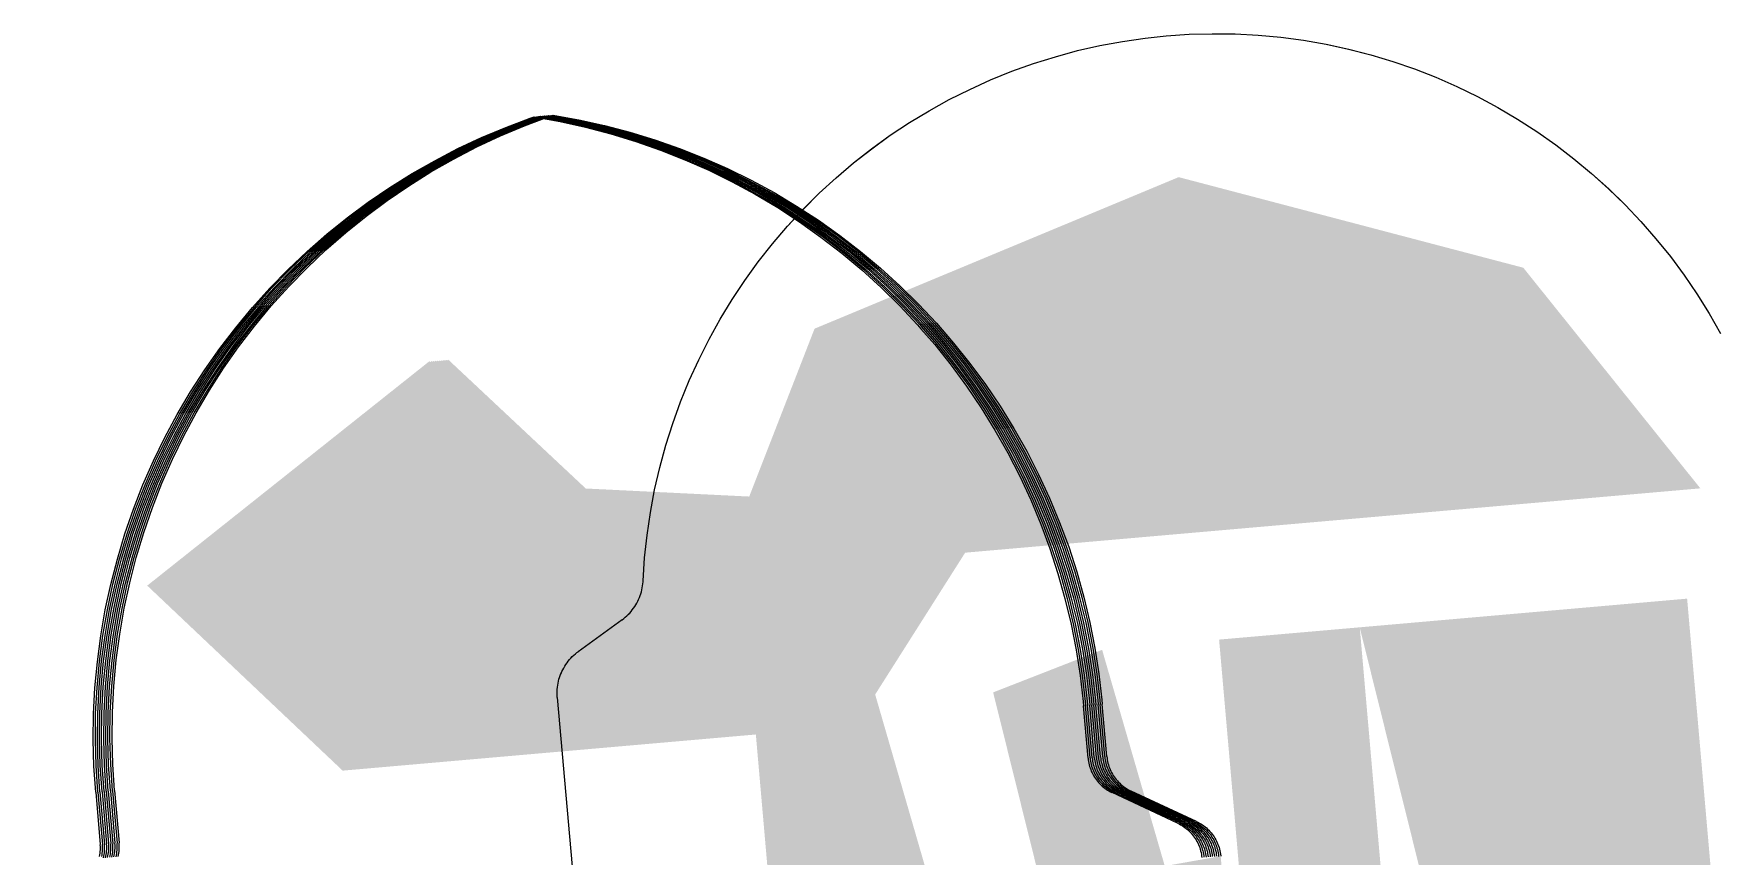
# Model space of a CAD drawing. Header units: millimetres. Extents: x 632 to 546626, y -3890 to 22200.
# Drawn here: x 370631.72 to 370664.65, y 16923.23 to 16939.33 of the extents above; entities that cross this region are included whole.
import ezdxf

# ---------------------------------------------------------------- set-up
doc = ezdxf.new("R2010")
doc.units = ezdxf.units.MM
doc.layers.add('A-770-ME_FFE_SA', color=91, linetype='Continuous', lineweight=13)

# ---------------------------------------------------------------- blocks, each defined once
blk = doc.blocks.new('Static Line_Sayfa_Metal Deck_Pan Mount - Up to 15 _ pitch - Max 2 Users-1845874-S6_501-SECTION A6')
at = {"layer": 'A-770-ME_FFE_SA', "lineweight": 5, "transparency": 33554432}
for points in [[(4548602.688, 16928.754), (4548612.289, 16929.594), (4548611.683, 16936.523), (4548604.558, 16933.558)], [(4548602.688, 16928.754), (4548612.289, 16929.594), (4548611.683, 16936.523), (4548604.558, 16933.558)], [(4548612.289, 16929.594), (4548621.891, 16930.434), (4548618.426, 16934.751), (4548611.683, 16936.523), (4548611.943, 16933.558)], [(4548612.289, 16929.594), (4548621.89, 16930.434), (4548618.426, 16934.75), (4548611.683, 16936.523), (4548611.942, 16933.558)], [(4548595.324, 16924.911), (4548604.987, 16925.757), (4548608.053, 16929.989), (4548599.712, 16930.398), (4548597.021, 16932.921), (4548591.5, 16928.531)], [(4548595.365, 16924.915), (4548605.028, 16925.76), (4548608.053, 16929.994), (4548599.753, 16930.402), (4548597.062, 16932.924), (4548591.541, 16928.534)], [(4548595.406, 16924.918), (4548605.069, 16925.764), (4548608.053, 16930), (4548599.794, 16930.406), (4548597.103, 16932.928), (4548591.582, 16928.538)], [(4548595.447, 16924.922), (4548605.11, 16925.768), (4548608.053, 16930.006), (4548599.835, 16930.409), (4548597.144, 16932.932), (4548591.623, 16928.542)], [(4548595.488, 16924.926), (4548605.151, 16925.771), (4548608.053, 16930.011), (4548599.876, 16930.413), (4548597.185, 16932.935), (4548591.664, 16928.545)], [(4548595.529, 16924.929), (4548605.192, 16925.775), (4548608.053, 16930.017), (4548599.917, 16930.416), (4548597.226, 16932.939), (4548591.705, 16928.549)], [(4548595.57, 16924.933), (4548605.233, 16925.778), (4548608.053, 16930.022), (4548599.958, 16930.42), (4548597.267, 16932.942), (4548591.746, 16928.552)], [(4548595.611, 16924.936), (4548605.274, 16925.782), (4548608.053, 16930.028), (4548599.999, 16930.424), (4548597.308, 16932.946), (4548591.787, 16928.556)], [(4548595.652, 16924.94), (4548605.315, 16925.785), (4548608.053, 16930.034), (4548600.04, 16930.427), (4548597.349, 16932.949), (4548591.828, 16928.56)], [(4548595.693, 16924.944), (4548605.356, 16925.789), (4548608.053, 16930.039), (4548600.081, 16930.431), (4548597.39, 16932.953), (4548591.869, 16928.563)], [(4548589.741, 16913.8), (4548613.152, 16915.848), (4548612.505, 16923.238), (4548589.277, 16919.104)]]:
    blk.add_hatch(color=256, dxfattribs=at).paths.add_polyline_path(points)
h = blk.add_hatch(color=256, dxfattribs=at)
h.paths.add_polyline_path([(4548613.489, 16915.877), (4548616.24, 16916.118), (4548615.225, 16927.715), (4548612.474, 16927.474), (4548613.207, 16919.104)])
h.paths.add_polyline_path([(4548618.068, 16916.278), (4548622.646, 16916.679), (4548621.632, 16928.276), (4548615.225, 16927.715), (4548617.365, 16919.104)])
h = blk.add_hatch(color=256, dxfattribs=at)
h.paths.add_polyline_path([(4548613.489, 16915.877), (4548616.24, 16916.118), (4548615.226, 16927.715), (4548612.475, 16927.475), (4548613.207, 16919.104)])
h.paths.add_polyline_path([(4548618.068, 16916.278), (4548622.647, 16916.679), (4548621.632, 16928.276), (4548615.226, 16927.715), (4548617.366, 16919.104)])
h = blk.add_hatch(color=256, dxfattribs=at)
h.paths.add_polyline_path([(4548604.332, 16915.076), (4548608.911, 16915.477), (4548605.607, 16926.874), (4548603.317, 16926.673), (4548603.98, 16919.104)])
h.paths.add_polyline_path([(4548610.738, 16915.637), (4548613.489, 16915.877), (4548610.185, 16927.274), (4548608.053, 16926.442), (4548609.877, 16919.104)])
h = blk.add_hatch(color=256, dxfattribs=at)
h.paths.add_polyline_path([(4548604.332, 16915.076), (4548608.91, 16915.477), (4548605.606, 16926.874), (4548603.317, 16926.673), (4548603.979, 16919.104)])
h.paths.add_polyline_path([(4548610.738, 16915.637), (4548613.489, 16915.877), (4548610.185, 16927.274), (4548608.053, 16926.44), (4548609.876, 16919.104)])
at = {"layer": 'A-770-ME_FFE_SA', "lineweight": 5}
for p, q in [((4548605.253, 16935.052), (4548605.645, 16934.723)), ((4548606.389, 16934.021), (4548606.739, 16933.647)), ((4548606.698, 16933.644), (4548607.033, 16933.257)), ((4548606.739, 16933.647), (4548607.074, 16933.26)), ((4548600.791, 16927.862), (4548599.932, 16927.238)), ((4548600.792, 16927.862), (4548599.933, 16927.238)), ((4548609.839, 16927.29), (4548609.918, 16926.785)), ((4548610.044, 16927.308), (4548610.122, 16926.802)), ((4548599.524, 16926.341), (4548600.539, 16914.744)), ((4548599.524, 16926.341), (4548600.539, 16914.744)), ((4548609.909, 16925.156), (4548609.819, 16926.18)), ((4548609.95, 16925.16), (4548609.86, 16926.183)), ((4548609.991, 16925.163), (4548609.901, 16926.187)), ((4548610.032, 16925.167), (4548609.942, 16926.19)), ((4548610.073, 16925.171), (4548609.983, 16926.194)), ((4548610.114, 16925.174), (4548610.024, 16926.197)), ((4548610.155, 16925.178), (4548610.065, 16926.201)), ((4548610.196, 16925.181), (4548610.106, 16926.205)), ((4548610.14, 16926.29), (4548610.147, 16926.208)), ((4548610.237, 16925.185), (4548610.147, 16926.208)), ((4548610.278, 16925.189), (4548610.188, 16926.212)), ((4548610.128, 16925.076), (4548610.136, 16925.044)), ((4548590.492, 16924.489), (4548590.581, 16923.465)), ((4548590.533, 16924.492), (4548590.622, 16923.469)), ((4548590.574, 16924.496), (4548590.663, 16923.473)), ((4548590.615, 16924.499), (4548590.704, 16923.476)), ((4548590.656, 16924.503), (4548590.745, 16923.48)), ((4548590.697, 16924.507), (4548590.786, 16923.483)), ((4548590.738, 16924.51), (4548590.827, 16923.487)), ((4548590.779, 16924.514), (4548590.868, 16923.49)), ((4548590.82, 16924.517), (4548590.909, 16923.494)), ((4548590.861, 16924.521), (4548590.95, 16923.498)), ((4548611.662, 16923.883), (4548610.382, 16924.48)), ((4548611.703, 16923.887), (4548610.423, 16924.483)), ((4548611.744, 16923.89), (4548610.464, 16924.487)), ((4548610.471, 16924.634), (4548610.497, 16924.613)), ((4548610.495, 16924.548), (4548610.523, 16924.531)), ((4548611.785, 16923.894), (4548610.505, 16924.491)), ((4548610.511, 16924.511), (4548610.541, 16924.497)), ((4548610.523, 16924.531), (4548610.552, 16924.515)), ((4548610.541, 16924.497), (4548610.546, 16924.494)), ((4548611.826, 16923.897), (4548610.546, 16924.494)), ((4548610.552, 16924.515), (4548610.582, 16924.5)), ((4548610.582, 16924.5), (4548610.587, 16924.498)), ((4548611.867, 16923.901), (4548610.587, 16924.498)), ((4548611.908, 16923.904), (4548610.628, 16924.501)), ((4548611.949, 16923.908), (4548610.669, 16924.505)), ((4548611.99, 16923.912), (4548610.71, 16924.508)), ((4548612.031, 16923.915), (4548610.751, 16924.512)), ((4548611.968, 16923.813), (4548611.994, 16923.793)), ((4548611.994, 16923.793), (4548612.02, 16923.772)), ((4548612.02, 16923.772), (4548612.044, 16923.749)), ((4548612.044, 16923.749), (4548612.068, 16923.726)), ((4548612.277, 16923.356), (4548612.285, 16923.324)), ((4548612.296, 16923.259), (4548612.3, 16923.226)), ((4548612.378, 16923.266), (4548612.382, 16923.233)), ((4548612.46, 16923.273), (4548612.464, 16923.24)), ((4548612.464, 16923.24), (4548612.465, 16923.234)), ((4548612.501, 16923.277), (4548612.505, 16923.244)), ((4548612.505, 16923.244), (4548612.505, 16923.238))]:
    blk.add_line(p, q, dxfattribs=at)
at = {"layer": 'A-770-ME_FFE_SA', "lineweight": 5, "flags": 128}
for points in [[(4548601.202, 16928.624), (4548601.232, 16929.072), (4548601.28, 16929.519), (4548601.346, 16929.963), (4548601.429, 16930.405), (4548601.53, 16930.842), (4548601.648, 16931.276), (4548601.784, 16931.704), (4548601.936, 16932.126), (4548602.106, 16932.542), (4548602.292, 16932.951), (4548602.494, 16933.352), (4548602.711, 16933.745), (4548602.945, 16934.129), (4548603.194, 16934.503), (4548603.457, 16934.867), (4548603.735, 16935.22), (4548604.026, 16935.561), (4548604.331, 16935.891), (4548604.649, 16936.208), (4548604.98, 16936.512), (4548605.322, 16936.803), (4548605.675, 16937.08), (4548606.04, 16937.343), (4548606.415, 16937.59), (4548606.799, 16937.823), (4548607.192, 16938.04), (4548607.594, 16938.241), (4548608.003, 16938.426), (4548608.419, 16938.594), (4548608.842, 16938.746), (4548609.271, 16938.88), (4548609.704, 16938.998), (4548610.142, 16939.097), (4548610.584, 16939.18), (4548611.028, 16939.244), (4548611.441, 16939.288)], [(4548601.203, 16928.624), (4548601.233, 16929.072), (4548601.281, 16929.519), (4548601.346, 16929.963), (4548601.429, 16930.405), (4548601.53, 16930.842), (4548601.649, 16931.276), (4548601.784, 16931.704), (4548601.937, 16932.126), (4548602.106, 16932.542), (4548602.292, 16932.951), (4548602.494, 16933.352), (4548602.712, 16933.745), (4548602.945, 16934.129), (4548603.194, 16934.503), (4548603.457, 16934.867), (4548603.735, 16935.22), (4548604.027, 16935.561), (4548604.332, 16935.891), (4548604.65, 16936.208), (4548604.98, 16936.512), (4548605.322, 16936.803), (4548605.676, 16937.08), (4548606.04, 16937.343), (4548606.415, 16937.59), (4548606.799, 16937.823), (4548607.193, 16938.04), (4548607.594, 16938.241), (4548608.003, 16938.426), (4548608.42, 16938.594), (4548608.843, 16938.746), (4548609.271, 16938.88), (4548609.705, 16938.998), (4548610.143, 16939.097), (4548610.584, 16939.18), (4548611.029, 16939.244), (4548611.441, 16939.288)], [(4548611.441, 16939.288), (4548611.889, 16939.318), (4548612.338, 16939.33), (4548612.788, 16939.325), (4548613.236, 16939.301), (4548613.683, 16939.26), (4548614.128, 16939.2), (4548614.571, 16939.123), (4548615.01, 16939.028), (4548615.445, 16938.916), (4548615.875, 16938.786), (4548616.299, 16938.639), (4548616.718, 16938.476), (4548617.129, 16938.296), (4548617.533, 16938.099), (4548617.929, 16937.887), (4548618.316, 16937.659), (4548618.693, 16937.415), (4548619.06, 16937.157), (4548619.417, 16936.884), (4548619.763, 16936.597), (4548620.097, 16936.297), (4548620.418, 16935.983), (4548620.727, 16935.657), (4548621.023, 16935.319), (4548621.304, 16934.969), (4548621.572, 16934.608), (4548621.825, 16934.237), (4548622.063, 16933.856), (4548622.285, 16933.466)], [(4548611.441, 16939.288), (4548611.889, 16939.318), (4548612.338, 16939.33), (4548612.787, 16939.325), (4548613.236, 16939.301), (4548613.683, 16939.259), (4548614.128, 16939.2), (4548614.57, 16939.123), (4548615.009, 16939.028), (4548615.444, 16938.916), (4548615.874, 16938.786), (4548616.299, 16938.639), (4548616.717, 16938.476), (4548617.129, 16938.296), (4548617.533, 16938.099), (4548617.928, 16937.887), (4548618.315, 16937.659), (4548618.693, 16937.415), (4548619.06, 16937.157), (4548619.417, 16936.884), (4548619.762, 16936.597), (4548620.096, 16936.297), (4548620.418, 16935.983), (4548620.727, 16935.657), (4548621.022, 16935.319), (4548621.304, 16934.969), (4548621.571, 16934.608), (4548621.824, 16934.237), (4548622.062, 16933.856), (4548622.285, 16933.466)], [(4548590.492, 16924.489), (4548590.457, 16924.999), (4548590.444, 16925.511), (4548590.45, 16926.023), (4548590.477, 16926.534), (4548590.524, 16927.043), (4548590.592, 16927.551), (4548590.68, 16928.055), (4548590.788, 16928.555), (4548590.916, 16929.051), (4548591.064, 16929.541), (4548591.231, 16930.024), (4548591.417, 16930.501), (4548591.623, 16930.97), (4548591.847, 16931.43), (4548592.089, 16931.881), (4548592.349, 16932.322), (4548592.626, 16932.752), (4548592.92, 16933.171), (4548593.231, 16933.578), (4548593.558, 16933.971), (4548593.9, 16934.352), (4548594.258, 16934.718), (4548594.629, 16935.07), (4548595.015, 16935.407), (4548595.413, 16935.728), (4548595.825, 16936.033), (4548596.248, 16936.321), (4548596.682, 16936.592), (4548597.126, 16936.845), (4548597.581, 16937.081), (4548598.044, 16937.298), (4548598.516, 16937.496), (4548598.995, 16937.676), (4548599.073, 16937.703)], [(4548590.533, 16924.492), (4548590.498, 16925.003), (4548590.485, 16925.514), (4548590.491, 16926.026), (4548590.518, 16926.537), (4548590.565, 16927.047), (4548590.633, 16927.554), (4548590.721, 16928.058), (4548590.829, 16928.559), (4548590.957, 16929.054), (4548591.105, 16929.544), (4548591.272, 16930.028), (4548591.458, 16930.505), (4548591.664, 16930.974), (4548591.888, 16931.434), (4548592.13, 16931.885), (4548592.39, 16932.326), (4548592.667, 16932.756), (4548592.961, 16933.174), (4548593.272, 16933.581), (4548593.599, 16933.975), (4548593.941, 16934.355), (4548594.299, 16934.722), (4548594.67, 16935.074), (4548595.056, 16935.41), (4548595.454, 16935.732), (4548595.866, 16936.036), (4548596.288, 16936.325), (4548596.723, 16936.596), (4548597.167, 16936.849), (4548597.622, 16937.084), (4548598.085, 16937.302), (4548598.557, 16937.5), (4548599.036, 16937.679), (4548599.114, 16937.706)], [(4548590.574, 16924.496), (4548590.539, 16925.006), (4548590.525, 16925.518), (4548590.532, 16926.03), (4548590.559, 16926.541), (4548590.606, 16927.051), (4548590.674, 16927.558), (4548590.762, 16928.062), (4548590.87, 16928.562), (4548590.998, 16929.058), (4548591.146, 16929.548), (4548591.313, 16930.032), (4548591.499, 16930.508), (4548591.705, 16930.977), (4548591.929, 16931.437), (4548592.171, 16931.888), (4548592.431, 16932.329), (4548592.708, 16932.759), (4548593.002, 16933.178), (4548593.313, 16933.585), (4548593.64, 16933.979), (4548593.982, 16934.359), (4548594.34, 16934.725), (4548594.711, 16935.077), (4548595.097, 16935.414), (4548595.495, 16935.735), (4548595.907, 16936.04), (4548596.329, 16936.328), (4548596.764, 16936.599), (4548597.208, 16936.853), (4548597.663, 16937.088), (4548598.126, 16937.305), (4548598.598, 16937.504), (4548599.077, 16937.683), (4548599.155, 16937.71)], [(4548590.615, 16924.499), (4548590.58, 16925.01), (4548590.566, 16925.522), (4548590.573, 16926.033), (4548590.6, 16926.545), (4548590.647, 16927.054), (4548590.715, 16927.561), (4548590.803, 16928.066), (4548590.911, 16928.566), (4548591.039, 16929.061), (4548591.187, 16929.552), (4548591.354, 16930.035), (4548591.54, 16930.512), (4548591.746, 16930.981), (4548591.97, 16931.441), (4548592.212, 16931.892), (4548592.472, 16932.333), (4548592.749, 16932.763), (4548593.043, 16933.182), (4548593.354, 16933.588), (4548593.681, 16933.982), (4548594.023, 16934.363), (4548594.381, 16934.729), (4548594.752, 16935.081), (4548595.138, 16935.418), (4548595.536, 16935.739), (4548595.947, 16936.044), (4548596.37, 16936.332), (4548596.805, 16936.603), (4548597.249, 16936.856), (4548597.704, 16937.092), (4548598.167, 16937.309), (4548598.639, 16937.507), (4548599.118, 16937.687), (4548599.196, 16937.714)], [(4548590.656, 16924.503), (4548590.621, 16925.014), (4548590.607, 16925.525), (4548590.614, 16926.037), (4548590.641, 16926.548), (4548590.688, 16927.058), (4548590.756, 16927.565), (4548590.844, 16928.069), (4548590.952, 16928.569), (4548591.08, 16929.065), (4548591.228, 16929.555), (4548591.395, 16930.039), (4548591.581, 16930.516), (4548591.787, 16930.984), (4548592.011, 16931.445), (4548592.253, 16931.896), (4548592.513, 16932.336), (4548592.79, 16932.767), (4548593.084, 16933.185), (4548593.395, 16933.592), (4548593.722, 16933.986), (4548594.064, 16934.366), (4548594.422, 16934.733), (4548594.793, 16935.084), (4548595.179, 16935.421), (4548595.577, 16935.742), (4548595.988, 16936.047), (4548596.411, 16936.335), (4548596.846, 16936.606), (4548597.29, 16936.86), (4548597.745, 16937.095), (4548598.208, 16937.312), (4548598.68, 16937.511), (4548599.159, 16937.69), (4548599.237, 16937.717)], [(4548590.697, 16924.507), (4548590.662, 16925.017), (4548590.648, 16925.529), (4548590.655, 16926.041), (4548590.682, 16926.552), (4548590.729, 16927.061), (4548590.797, 16927.569), (4548590.885, 16928.073), (4548590.993, 16928.573), (4548591.121, 16929.069), (4548591.269, 16929.559), (4548591.436, 16930.042), (4548591.622, 16930.519), (4548591.828, 16930.988), (4548592.052, 16931.448), (4548592.294, 16931.899), (4548592.554, 16932.34), (4548592.831, 16932.77), (4548593.125, 16933.189), (4548593.436, 16933.595), (4548593.763, 16933.989), (4548594.105, 16934.37), (4548594.463, 16934.736), (4548594.834, 16935.088), (4548595.22, 16935.425), (4548595.618, 16935.746), (4548596.029, 16936.051), (4548596.452, 16936.339), (4548596.887, 16936.61), (4548597.331, 16936.863), (4548597.786, 16937.099), (4548598.249, 16937.316), (4548598.721, 16937.514), (4548599.2, 16937.694), (4548599.278, 16937.721)], [(4548590.738, 16924.51), (4548590.703, 16925.021), (4548590.689, 16925.532), (4548590.696, 16926.044), (4548590.723, 16926.555), (4548590.77, 16927.065), (4548590.838, 16927.572), (4548590.926, 16928.076), (4548591.034, 16928.577), (4548591.162, 16929.072), (4548591.31, 16929.562), (4548591.477, 16930.046), (4548591.663, 16930.523), (4548591.869, 16930.992), (4548592.093, 16931.452), (4548592.335, 16931.903), (4548592.595, 16932.344), (4548592.872, 16932.774), (4548593.166, 16933.192), (4548593.477, 16933.599), (4548593.804, 16933.993), (4548594.146, 16934.373), (4548594.504, 16934.74), (4548594.875, 16935.092), (4548595.261, 16935.428), (4548595.659, 16935.749), (4548596.07, 16936.054), (4548596.493, 16936.342), (4548596.928, 16936.614), (4548597.372, 16936.867), (4548597.827, 16937.102), (4548598.29, 16937.32), (4548598.762, 16937.518), (4548599.241, 16937.697), (4548599.319, 16937.724)], [(4548590.779, 16924.514), (4548590.744, 16925.024), (4548590.73, 16925.536), (4548590.737, 16926.048), (4548590.764, 16926.559), (4548590.811, 16927.068), (4548590.879, 16927.576), (4548590.967, 16928.08), (4548591.075, 16928.58), (4548591.203, 16929.076), (4548591.351, 16929.566), (4548591.518, 16930.05), (4548591.704, 16930.526), (4548591.91, 16930.995), (4548592.134, 16931.455), (4548592.376, 16931.906), (4548592.636, 16932.347), (4548592.913, 16932.777), (4548593.207, 16933.196), (4548593.518, 16933.603), (4548593.845, 16933.996), (4548594.187, 16934.377), (4548594.545, 16934.743), (4548594.916, 16935.095), (4548595.302, 16935.432), (4548595.7, 16935.753), (4548596.111, 16936.058), (4548596.534, 16936.346), (4548596.969, 16936.617), (4548597.413, 16936.871), (4548597.868, 16937.106), (4548598.331, 16937.323), (4548598.803, 16937.522), (4548599.282, 16937.701), (4548599.36, 16937.728)], [(4548590.82, 16924.517), (4548590.785, 16925.028), (4548590.771, 16925.54), (4548590.778, 16926.051), (4548590.805, 16926.562), (4548590.852, 16927.072), (4548590.92, 16927.579), (4548591.008, 16928.084), (4548591.116, 16928.584), (4548591.244, 16929.079), (4548591.392, 16929.569), (4548591.559, 16930.053), (4548591.745, 16930.53), (4548591.951, 16930.999), (4548592.174, 16931.459), (4548592.417, 16931.91), (4548592.677, 16932.351), (4548592.954, 16932.781), (4548593.248, 16933.2), (4548593.559, 16933.606), (4548593.886, 16934), (4548594.228, 16934.38), (4548594.586, 16934.747), (4548594.957, 16935.099), (4548595.343, 16935.436), (4548595.741, 16935.757), (4548596.152, 16936.061), (4548596.575, 16936.35), (4548597.01, 16936.621), (4548597.454, 16936.874), (4548597.909, 16937.11), (4548598.372, 16937.327), (4548598.844, 16937.525), (4548599.323, 16937.704), (4548599.401, 16937.732)], [(4548590.861, 16924.521), (4548590.826, 16925.032), (4548590.812, 16925.543), (4548590.819, 16926.055), (4548590.846, 16926.566), (4548590.893, 16927.076), (4548590.961, 16927.583), (4548591.049, 16928.087), (4548591.157, 16928.587), (4548591.285, 16929.083), (4548591.433, 16929.573), (4548591.6, 16930.057), (4548591.786, 16930.533), (4548591.992, 16931.002), (4548592.215, 16931.463), (4548592.458, 16931.913), (4548592.718, 16932.354), (4548592.995, 16932.784), (4548593.289, 16933.203), (4548593.6, 16933.61), (4548593.927, 16934.004), (4548594.269, 16934.384), (4548594.627, 16934.751), (4548594.998, 16935.102), (4548595.384, 16935.439), (4548595.782, 16935.76), (4548596.193, 16936.065), (4548596.616, 16936.353), (4548597.051, 16936.624), (4548597.495, 16936.878), (4548597.95, 16937.113), (4548598.413, 16937.33), (4548598.885, 16937.529), (4548599.364, 16937.708), (4548599.442, 16937.735)], [(4548599.073, 16937.703), (4548599.577, 16937.613), (4548600.077, 16937.503), (4548600.572, 16937.372), (4548601.061, 16937.223), (4548601.544, 16937.053), (4548602.02, 16936.865), (4548602.488, 16936.657), (4548602.947, 16936.432), (4548603.397, 16936.188), (4548603.837, 16935.926), (4548604.266, 16935.646), (4548604.683, 16935.35), (4548605.089, 16935.038)], [(4548599.114, 16937.706), (4548599.618, 16937.616), (4548600.118, 16937.506), (4548600.613, 16937.376), (4548601.102, 16937.226), (4548601.585, 16937.057), (4548602.061, 16936.868), (4548602.529, 16936.661), (4548602.988, 16936.435), (4548603.438, 16936.191), (4548603.878, 16935.929), (4548604.307, 16935.65), (4548604.724, 16935.354), (4548605.13, 16935.041)], [(4548599.155, 16937.71), (4548599.659, 16937.62), (4548600.159, 16937.51), (4548600.654, 16937.38), (4548601.143, 16937.23), (4548601.626, 16937.06), (4548602.102, 16936.872), (4548602.57, 16936.665), (4548603.029, 16936.439), (4548603.479, 16936.195), (4548603.919, 16935.933), (4548604.348, 16935.654), (4548604.765, 16935.357), (4548605.171, 16935.045)], [(4548599.196, 16937.714), (4548599.7, 16937.624), (4548600.2, 16937.513), (4548600.695, 16937.383), (4548601.184, 16937.233), (4548601.667, 16937.064), (4548602.143, 16936.876), (4548602.611, 16936.668), (4548603.07, 16936.442), (4548603.52, 16936.198), (4548603.96, 16935.936), (4548604.389, 16935.657), (4548604.806, 16935.361), (4548605.212, 16935.048)], [(4548599.237, 16937.717), (4548599.741, 16937.627), (4548600.241, 16937.517), (4548600.736, 16937.387), (4548601.225, 16937.237), (4548601.708, 16937.068), (4548602.184, 16936.879), (4548602.652, 16936.672), (4548603.111, 16936.446), (4548603.561, 16936.202), (4548604.001, 16935.94), (4548604.43, 16935.661), (4548604.847, 16935.365), (4548605.253, 16935.052)], [(4548599.278, 16937.721), (4548599.782, 16937.631), (4548600.282, 16937.52), (4548600.777, 16937.39), (4548601.266, 16937.24), (4548601.749, 16937.071), (4548602.225, 16936.883), (4548602.693, 16936.675), (4548603.152, 16936.45), (4548603.602, 16936.205), (4548604.042, 16935.944), (4548604.471, 16935.664), (4548604.888, 16935.368), (4548605.294, 16935.056)], [(4548599.319, 16937.724), (4548599.823, 16937.634), (4548600.323, 16937.524), (4548600.818, 16937.394), (4548601.307, 16937.244), (4548601.79, 16937.075), (4548602.266, 16936.886), (4548602.734, 16936.679), (4548603.193, 16936.453), (4548603.643, 16936.209), (4548604.083, 16935.947), (4548604.512, 16935.668), (4548604.929, 16935.372), (4548605.335, 16935.059)], [(4548599.36, 16937.728), (4548599.864, 16937.638), (4548600.364, 16937.528), (4548600.859, 16937.397), (4548601.348, 16937.248), (4548601.831, 16937.078), (4548602.307, 16936.89), (4548602.775, 16936.683), (4548603.234, 16936.457), (4548603.684, 16936.213), (4548604.124, 16935.951), (4548604.553, 16935.672), (4548604.97, 16935.375), (4548605.376, 16935.063)], [(4548599.401, 16937.732), (4548599.905, 16937.641), (4548600.405, 16937.531), (4548600.9, 16937.401), (4548601.389, 16937.251), (4548601.872, 16937.082), (4548602.348, 16936.894), (4548602.816, 16936.686), (4548603.275, 16936.46), (4548603.725, 16936.216), (4548604.165, 16935.954), (4548604.594, 16935.675), (4548605.011, 16935.379), (4548605.417, 16935.066)], [(4548599.442, 16937.735), (4548599.946, 16937.645), (4548600.446, 16937.535), (4548600.941, 16937.405), (4548601.43, 16937.255), (4548601.913, 16937.086), (4548602.389, 16936.897), (4548602.857, 16936.69), (4548603.316, 16936.464), (4548603.766, 16936.22), (4548604.206, 16935.958), (4548604.635, 16935.679), (4548605.052, 16935.383), (4548605.458, 16935.07)], [(4548605.089, 16935.038), (4548605.481, 16934.709), (4548605.86, 16934.365), (4548606.225, 16934.006), (4548606.575, 16933.633), (4548606.64, 16933.558)], [(4548605.13, 16935.041), (4548605.522, 16934.713), (4548605.901, 16934.369), (4548606.266, 16934.01), (4548606.616, 16933.637), (4548606.684, 16933.558)], [(4548605.171, 16935.045), (4548605.563, 16934.716), (4548605.942, 16934.372), (4548606.307, 16934.013), (4548606.657, 16933.64), (4548606.728, 16933.558)], [(4548605.212, 16935.048), (4548605.604, 16934.72), (4548605.983, 16934.376), (4548606.348, 16934.017), (4548606.698, 16933.644)], [(4548605.294, 16935.056), (4548605.686, 16934.727), (4548606.065, 16934.383), (4548606.43, 16934.024), (4548606.78, 16933.651), (4548607.115, 16933.264)], [(4548605.335, 16935.059), (4548605.727, 16934.731), (4548606.106, 16934.387), (4548606.471, 16934.028), (4548606.821, 16933.655), (4548607.156, 16933.268)], [(4548605.376, 16935.063), (4548605.768, 16934.734), (4548606.147, 16934.39), (4548606.512, 16934.031), (4548606.862, 16933.658), (4548607.197, 16933.271)], [(4548605.417, 16935.066), (4548605.809, 16934.738), (4548606.188, 16934.394), (4548606.553, 16934.035), (4548606.903, 16933.662), (4548607.238, 16933.275)], [(4548605.458, 16935.07), (4548605.85, 16934.741), (4548606.229, 16934.397), (4548606.594, 16934.038), (4548606.944, 16933.665), (4548607.279, 16933.278)], [(4548605.645, 16934.723), (4548606.024, 16934.379), (4548606.389, 16934.021)], [(4548606.64, 16933.558), (4548606.91, 16933.246), (4548607.23, 16932.846), (4548607.533, 16932.434), (4548607.819, 16932.009), (4548608.088, 16931.574), (4548608.34, 16931.128)], [(4548606.684, 16933.558), (4548606.951, 16933.25), (4548607.271, 16932.85), (4548607.574, 16932.437), (4548607.86, 16932.013), (4548608.129, 16931.578), (4548608.381, 16931.132)], [(4548606.728, 16933.558), (4548606.992, 16933.253), (4548607.312, 16932.853)], [(4548607.033, 16933.257), (4548607.353, 16932.857), (4548607.656, 16932.444), (4548607.942, 16932.02), (4548608.211, 16931.585), (4548608.463, 16931.139)], [(4548607.074, 16933.26), (4548607.394, 16932.86), (4548607.697, 16932.448), (4548607.983, 16932.024), (4548608.252, 16931.588), (4548608.504, 16931.143)], [(4548607.115, 16933.264), (4548607.435, 16932.864), (4548607.738, 16932.452), (4548608.024, 16932.027), (4548608.293, 16931.592), (4548608.545, 16931.146)], [(4548607.156, 16933.268), (4548607.476, 16932.868), (4548607.779, 16932.455), (4548608.065, 16932.031), (4548608.334, 16931.596), (4548608.586, 16931.15)], [(4548607.197, 16933.271), (4548607.516, 16932.871), (4548607.82, 16932.459), (4548608.106, 16932.035), (4548608.375, 16931.599), (4548608.627, 16931.153), (4548608.86, 16930.698)], [(4548607.238, 16933.275), (4548607.557, 16932.875), (4548607.861, 16932.462), (4548608.147, 16932.038), (4548608.416, 16931.603), (4548608.668, 16931.157), (4548608.901, 16930.702)], [(4548607.279, 16933.278), (4548607.598, 16932.878), (4548607.902, 16932.466), (4548608.188, 16932.042), (4548608.457, 16931.606), (4548608.709, 16931.161), (4548608.942, 16930.705)], [(4548607.312, 16932.853), (4548607.615, 16932.441), (4548607.901, 16932.017), (4548608.17, 16931.581), (4548608.422, 16931.136)], [(4548608.34, 16931.128), (4548608.573, 16930.673), (4548608.788, 16930.209), (4548608.985, 16929.736), (4548609.162, 16929.256), (4548609.32, 16928.769)], [(4548608.381, 16931.132), (4548608.614, 16930.677), (4548608.829, 16930.212), (4548609.026, 16929.739), (4548609.203, 16929.259), (4548609.361, 16928.772)], [(4548608.422, 16931.136), (4548608.655, 16930.68), (4548608.87, 16930.216), (4548609.067, 16929.743), (4548609.244, 16929.263), (4548609.402, 16928.776)], [(4548608.463, 16931.139), (4548608.696, 16930.684), (4548608.911, 16930.219), (4548609.108, 16929.747), (4548609.285, 16929.266), (4548609.443, 16928.78)], [(4548608.504, 16931.143), (4548608.737, 16930.687), (4548608.952, 16930.223), (4548609.148, 16929.75)], [(4548608.545, 16931.146), (4548608.778, 16930.691), (4548608.993, 16930.226), (4548609.189, 16929.754), (4548609.367, 16929.274), (4548609.525, 16928.787)], [(4548608.586, 16931.15), (4548608.819, 16930.694), (4548609.034, 16930.23), (4548609.23, 16929.757), (4548609.408, 16929.277), (4548609.566, 16928.79)], [(4548608.942, 16930.705), (4548609.157, 16930.241), (4548609.353, 16929.768), (4548609.531, 16929.288), (4548609.689, 16928.801)], [(4548608.86, 16930.698), (4548609.075, 16930.234), (4548609.271, 16929.761), (4548609.449, 16929.281), (4548609.607, 16928.794)], [(4548608.901, 16930.702), (4548609.116, 16930.237), (4548609.312, 16929.765), (4548609.49, 16929.284), (4548609.648, 16928.798)], [(4548609.148, 16929.75), (4548609.326, 16929.27), (4548609.484, 16928.783)], [(4548609.32, 16928.769), (4548609.458, 16928.276), (4548609.577, 16927.778), (4548609.675, 16927.276)], [(4548609.361, 16928.772), (4548609.499, 16928.28), (4548609.618, 16927.782), (4548609.716, 16927.28)], [(4548609.402, 16928.776), (4548609.54, 16928.283), (4548609.659, 16927.785), (4548609.757, 16927.283)], [(4548609.443, 16928.78), (4548609.581, 16928.287), (4548609.7, 16927.789), (4548609.798, 16927.287)], [(4548609.484, 16928.783), (4548609.622, 16928.29), (4548609.741, 16927.793), (4548609.839, 16927.29)], [(4548609.525, 16928.787), (4548609.663, 16928.294), (4548609.782, 16927.796), (4548609.88, 16927.294)], [(4548609.566, 16928.79), (4548609.704, 16928.298), (4548609.823, 16927.8), (4548609.921, 16927.298)], [(4548609.607, 16928.794), (4548609.745, 16928.301), (4548609.864, 16927.803), (4548609.962, 16927.301)], [(4548609.648, 16928.798), (4548609.786, 16928.305), (4548609.905, 16927.807), (4548610.003, 16927.305)], [(4548609.689, 16928.801), (4548609.827, 16928.308), (4548609.946, 16927.811), (4548610.044, 16927.308)], [(4548600.791, 16927.862), (4548600.823, 16927.886), (4548600.854, 16927.911), (4548600.884, 16927.938), (4548600.913, 16927.966), (4548600.94, 16927.995), (4548600.967, 16928.025), (4548600.992, 16928.056), (4548601.016, 16928.088), (4548601.039, 16928.121), (4548601.06, 16928.155), (4548601.08, 16928.189), (4548601.099, 16928.225), (4548601.116, 16928.261), (4548601.131, 16928.298), (4548601.145, 16928.335), (4548601.158, 16928.373), (4548601.169, 16928.411), (4548601.179, 16928.45), (4548601.187, 16928.489), (4548601.193, 16928.529), (4548601.198, 16928.568), (4548601.202, 16928.608), (4548601.202, 16928.624)], [(4548600.792, 16927.862), (4548600.824, 16927.886), (4548600.855, 16927.911), (4548600.884, 16927.938), (4548600.913, 16927.966), (4548600.941, 16927.995), (4548600.967, 16928.025), (4548600.992, 16928.056), (4548601.016, 16928.088), (4548601.039, 16928.121), (4548601.06, 16928.155), (4548601.08, 16928.189), (4548601.099, 16928.225), (4548601.116, 16928.261), (4548601.132, 16928.298), (4548601.146, 16928.335), (4548601.159, 16928.373), (4548601.17, 16928.411), (4548601.179, 16928.45), (4548601.187, 16928.489), (4548601.194, 16928.529), (4548601.199, 16928.568), (4548601.202, 16928.608), (4548601.203, 16928.624)], [(4548599.524, 16926.341), (4548599.521, 16926.381), (4548599.52, 16926.421), (4548599.521, 16926.461), (4548599.523, 16926.501), (4548599.526, 16926.541), (4548599.532, 16926.581), (4548599.539, 16926.62), (4548599.547, 16926.659), (4548599.557, 16926.698), (4548599.569, 16926.736), (4548599.582, 16926.774), (4548599.596, 16926.811), (4548599.612, 16926.848), (4548599.63, 16926.884), (4548599.649, 16926.919), (4548599.669, 16926.954), (4548599.691, 16926.987), (4548599.714, 16927.02), (4548599.738, 16927.052), (4548599.764, 16927.083), (4548599.79, 16927.112), (4548599.818, 16927.141), (4548599.847, 16927.168), (4548599.877, 16927.195), (4548599.909, 16927.22), (4548599.932, 16927.238)], [(4548599.524, 16926.341), (4548599.522, 16926.381), (4548599.521, 16926.421), (4548599.521, 16926.461), (4548599.523, 16926.501), (4548599.527, 16926.541), (4548599.532, 16926.581), (4548599.539, 16926.62), (4548599.547, 16926.659), (4548599.557, 16926.698), (4548599.569, 16926.736), (4548599.582, 16926.774), (4548599.597, 16926.811), (4548599.613, 16926.848), (4548599.63, 16926.884), (4548599.649, 16926.919), (4548599.669, 16926.954), (4548599.691, 16926.987), (4548599.714, 16927.02), (4548599.738, 16927.052), (4548599.764, 16927.083), (4548599.791, 16927.112), (4548599.819, 16927.141), (4548599.848, 16927.168), (4548599.878, 16927.195), (4548599.909, 16927.22), (4548599.933, 16927.238)], [(4548609.675, 16927.276), (4548609.754, 16926.77), (4548609.812, 16926.262), (4548609.819, 16926.18)], [(4548609.716, 16927.28), (4548609.795, 16926.774), (4548609.853, 16926.265), (4548609.86, 16926.183)], [(4548609.757, 16927.283), (4548609.836, 16926.777), (4548609.894, 16926.269), (4548609.901, 16926.187)], [(4548609.798, 16927.287), (4548609.877, 16926.781), (4548609.935, 16926.272), (4548609.942, 16926.19)], [(4548609.88, 16927.294), (4548609.958, 16926.788), (4548610.017, 16926.28), (4548610.024, 16926.197)], [(4548609.921, 16927.298), (4548609.999, 16926.792), (4548610.058, 16926.283), (4548610.065, 16926.201)], [(4548609.962, 16927.301), (4548610.04, 16926.795), (4548610.099, 16926.287), (4548610.106, 16926.205)], [(4548610.003, 16927.305), (4548610.081, 16926.799), (4548610.14, 16926.29)], [(4548609.918, 16926.785), (4548609.976, 16926.276), (4548609.983, 16926.194)], [(4548610.122, 16926.802), (4548610.181, 16926.294), (4548610.188, 16926.212)], [(4548609.909, 16925.156), (4548609.912, 16925.123), (4548609.917, 16925.091), (4548609.923, 16925.058), (4548609.931, 16925.026), (4548609.939, 16924.994), (4548609.949, 16924.963), (4548609.961, 16924.932), (4548609.973, 16924.901), (4548609.987, 16924.871), (4548610.002, 16924.842), (4548610.018, 16924.813), (4548610.035, 16924.785), (4548610.053, 16924.757), (4548610.072, 16924.73), (4548610.093, 16924.704), (4548610.114, 16924.679), (4548610.137, 16924.655)], [(4548609.95, 16925.16), (4548609.953, 16925.127), (4548609.958, 16925.094), (4548609.964, 16925.062), (4548609.972, 16925.03), (4548609.98, 16924.998), (4548609.99, 16924.966), (4548610.002, 16924.935), (4548610.014, 16924.905), (4548610.028, 16924.875), (4548610.043, 16924.845), (4548610.059, 16924.816), (4548610.076, 16924.788), (4548610.094, 16924.761), (4548610.113, 16924.734), (4548610.134, 16924.708)], [(4548609.991, 16925.163), (4548609.994, 16925.131), (4548609.999, 16925.098), (4548610.005, 16925.065), (4548610.013, 16925.033), (4548610.021, 16925.001), (4548610.031, 16924.97), (4548610.043, 16924.939), (4548610.055, 16924.908), (4548610.069, 16924.878), (4548610.084, 16924.849), (4548610.1, 16924.82), (4548610.117, 16924.792), (4548610.135, 16924.764)], [(4548610.032, 16925.167), (4548610.035, 16925.134), (4548610.04, 16925.102), (4548610.046, 16925.069), (4548610.054, 16925.037), (4548610.062, 16925.005), (4548610.072, 16924.974), (4548610.084, 16924.942), (4548610.096, 16924.912), (4548610.11, 16924.882), (4548610.125, 16924.852), (4548610.141, 16924.823)], [(4548610.073, 16925.171), (4548610.076, 16925.138), (4548610.081, 16925.105), (4548610.087, 16925.073)], [(4548610.114, 16925.174), (4548610.117, 16925.141), (4548610.122, 16925.109), (4548610.128, 16925.076)], [(4548610.155, 16925.178), (4548610.158, 16925.145), (4548610.163, 16925.112), (4548610.169, 16925.08), (4548610.177, 16925.048), (4548610.185, 16925.016), (4548610.195, 16924.984), (4548610.206, 16924.953), (4548610.219, 16924.923), (4548610.233, 16924.893), (4548610.248, 16924.863), (4548610.264, 16924.834), (4548610.281, 16924.806), (4548610.299, 16924.779), (4548610.318, 16924.752), (4548610.339, 16924.726), (4548610.36, 16924.701), (4548610.383, 16924.676), (4548610.406, 16924.653), (4548610.43, 16924.631), (4548610.456, 16924.609), (4548610.482, 16924.589)], [(4548610.196, 16925.181), (4548610.199, 16925.149), (4548610.204, 16925.116), (4548610.21, 16925.083), (4548610.218, 16925.051), (4548610.226, 16925.019), (4548610.236, 16924.988), (4548610.247, 16924.957), (4548610.26, 16924.926), (4548610.274, 16924.896), (4548610.288, 16924.867), (4548610.305, 16924.838), (4548610.322, 16924.81), (4548610.34, 16924.782), (4548610.359, 16924.755), (4548610.38, 16924.729), (4548610.401, 16924.704), (4548610.424, 16924.68), (4548610.447, 16924.657), (4548610.471, 16924.634)], [(4548610.237, 16925.185), (4548610.24, 16925.152), (4548610.245, 16925.119), (4548610.251, 16925.087), (4548610.258, 16925.055), (4548610.267, 16925.023), (4548610.277, 16924.991), (4548610.288, 16924.96), (4548610.301, 16924.93), (4548610.315, 16924.9), (4548610.329, 16924.87), (4548610.346, 16924.841), (4548610.363, 16924.813), (4548610.381, 16924.786), (4548610.4, 16924.759), (4548610.421, 16924.733), (4548610.442, 16924.708), (4548610.465, 16924.684)], [(4548610.278, 16925.189), (4548610.281, 16925.156), (4548610.286, 16925.123), (4548610.292, 16925.091), (4548610.299, 16925.058), (4548610.308, 16925.027), (4548610.318, 16924.995), (4548610.329, 16924.964), (4548610.342, 16924.933), (4548610.356, 16924.903), (4548610.37, 16924.874), (4548610.387, 16924.845), (4548610.404, 16924.817), (4548610.422, 16924.789), (4548610.441, 16924.763)], [(4548610.087, 16925.073), (4548610.095, 16925.04), (4548610.103, 16925.009), (4548610.113, 16924.977), (4548610.124, 16924.946), (4548610.137, 16924.915)], [(4548610.136, 16925.044), (4548610.144, 16925.012), (4548610.154, 16924.981), (4548610.165, 16924.95), (4548610.178, 16924.919), (4548610.192, 16924.889), (4548610.207, 16924.86), (4548610.223, 16924.831), (4548610.24, 16924.802), (4548610.258, 16924.775), (4548610.277, 16924.748), (4548610.298, 16924.722), (4548610.319, 16924.697), (4548610.342, 16924.673), (4548610.365, 16924.65), (4548610.39, 16924.627), (4548610.415, 16924.606), (4548610.441, 16924.586), (4548610.468, 16924.566), (4548610.495, 16924.548)], [(4548610.137, 16924.915), (4548610.151, 16924.885), (4548610.166, 16924.856), (4548610.182, 16924.827), (4548610.199, 16924.799), (4548610.217, 16924.771), (4548610.236, 16924.745), (4548610.257, 16924.719), (4548610.278, 16924.694), (4548610.301, 16924.669), (4548610.324, 16924.646), (4548610.349, 16924.624), (4548610.374, 16924.602), (4548610.4, 16924.582), (4548610.427, 16924.563), (4548610.454, 16924.544), (4548610.482, 16924.527), (4548610.511, 16924.511)], [(4548610.141, 16924.823), (4548610.158, 16924.795), (4548610.176, 16924.768), (4548610.195, 16924.741), (4548610.216, 16924.715), (4548610.237, 16924.69), (4548610.26, 16924.666), (4548610.283, 16924.642), (4548610.308, 16924.62), (4548610.333, 16924.599), (4548610.359, 16924.578), (4548610.386, 16924.559), (4548610.413, 16924.541), (4548610.441, 16924.524), (4548610.47, 16924.508), (4548610.5, 16924.493)], [(4548610.134, 16924.708), (4548610.155, 16924.683), (4548610.178, 16924.659), (4548610.201, 16924.635), (4548610.226, 16924.613), (4548610.251, 16924.592), (4548610.277, 16924.571), (4548610.304, 16924.552), (4548610.331, 16924.534), (4548610.359, 16924.517), (4548610.388, 16924.501), (4548610.418, 16924.486)], [(4548610.135, 16924.764), (4548610.154, 16924.737), (4548610.175, 16924.711), (4548610.196, 16924.686), (4548610.219, 16924.662), (4548610.242, 16924.639), (4548610.267, 16924.616), (4548610.292, 16924.595), (4548610.318, 16924.575), (4548610.345, 16924.555), (4548610.372, 16924.537), (4548610.4, 16924.52), (4548610.429, 16924.504), (4548610.459, 16924.489)], [(4548610.137, 16924.655), (4548610.16, 16924.632), (4548610.185, 16924.609), (4548610.21, 16924.588), (4548610.236, 16924.568), (4548610.263, 16924.548), (4548610.29, 16924.53), (4548610.318, 16924.513), (4548610.347, 16924.497), (4548610.377, 16924.482)], [(4548610.441, 16924.763), (4548610.462, 16924.737), (4548610.483, 16924.711), (4548610.506, 16924.687), (4548610.529, 16924.664), (4548610.553, 16924.642), (4548610.579, 16924.62), (4548610.605, 16924.6), (4548610.631, 16924.581), (4548610.659, 16924.562), (4548610.687, 16924.545), (4548610.716, 16924.529), (4548610.746, 16924.515)], [(4548610.465, 16924.684), (4548610.488, 16924.66), (4548610.512, 16924.638), (4548610.538, 16924.617), (4548610.564, 16924.596), (4548610.59, 16924.577), (4548610.618, 16924.559), (4548610.646, 16924.542), (4548610.675, 16924.526), (4548610.705, 16924.511)], [(4548610.482, 16924.589), (4548610.509, 16924.57), (4548610.536, 16924.552), (4548610.564, 16924.535), (4548610.593, 16924.519), (4548610.623, 16924.504)], [(4548610.497, 16924.613), (4548610.523, 16924.593), (4548610.55, 16924.573), (4548610.577, 16924.555), (4548610.605, 16924.538), (4548610.634, 16924.522), (4548610.664, 16924.507)], [(4548611.662, 16923.883), (4548611.692, 16923.868), (4548611.721, 16923.853), (4548611.749, 16923.836), (4548611.777, 16923.818), (4548611.804, 16923.799), (4548611.83, 16923.778), (4548611.856, 16923.757), (4548611.88, 16923.735), (4548611.904, 16923.712), (4548611.927, 16923.688), (4548611.948, 16923.663), (4548611.969, 16923.637), (4548611.988, 16923.61), (4548612.007, 16923.583), (4548612.024, 16923.555), (4548612.041, 16923.526), (4548612.056, 16923.496), (4548612.07, 16923.466), (4548612.082, 16923.436), (4548612.094, 16923.405), (4548612.104, 16923.373), (4548612.113, 16923.342), (4548612.121, 16923.309), (4548612.127, 16923.277), (4548612.132, 16923.244), (4548612.136, 16923.211)], [(4548611.703, 16923.887), (4548611.733, 16923.872), (4548611.762, 16923.856), (4548611.79, 16923.839), (4548611.818, 16923.821), (4548611.845, 16923.802), (4548611.871, 16923.782), (4548611.897, 16923.761), (4548611.921, 16923.739), (4548611.945, 16923.715), (4548611.967, 16923.691), (4548611.989, 16923.666), (4548612.01, 16923.64), (4548612.029, 16923.614), (4548612.048, 16923.586), (4548612.065, 16923.558), (4548612.082, 16923.529), (4548612.097, 16923.5), (4548612.111, 16923.47), (4548612.123, 16923.439), (4548612.135, 16923.408), (4548612.145, 16923.377), (4548612.154, 16923.345), (4548612.162, 16923.313), (4548612.168, 16923.281), (4548612.173, 16923.248)], [(4548611.744, 16923.89), (4548611.774, 16923.876), (4548611.803, 16923.86), (4548611.831, 16923.843), (4548611.859, 16923.825), (4548611.886, 16923.806), (4548611.912, 16923.786), (4548611.938, 16923.764), (4548611.962, 16923.742), (4548611.986, 16923.719), (4548612.008, 16923.695), (4548612.03, 16923.67), (4548612.051, 16923.644), (4548612.07, 16923.617), (4548612.089, 16923.59), (4548612.106, 16923.562), (4548612.123, 16923.533), (4548612.138, 16923.504), (4548612.152, 16923.474), (4548612.164, 16923.443), (4548612.176, 16923.412), (4548612.186, 16923.381), (4548612.195, 16923.349), (4548612.203, 16923.317), (4548612.209, 16923.284), (4548612.214, 16923.251)], [(4548611.785, 16923.894), (4548611.815, 16923.879), (4548611.844, 16923.863), (4548611.872, 16923.846), (4548611.9, 16923.828), (4548611.927, 16923.809), (4548611.953, 16923.789), (4548611.979, 16923.768), (4548612.003, 16923.746), (4548612.027, 16923.723), (4548612.049, 16923.698), (4548612.071, 16923.673), (4548612.092, 16923.648), (4548612.111, 16923.621), (4548612.13, 16923.594), (4548612.147, 16923.565), (4548612.164, 16923.537), (4548612.179, 16923.507), (4548612.193, 16923.477), (4548612.205, 16923.447), (4548612.217, 16923.416), (4548612.227, 16923.384), (4548612.236, 16923.352), (4548612.244, 16923.32), (4548612.25, 16923.288), (4548612.255, 16923.255)], [(4548611.826, 16923.897), (4548611.856, 16923.883), (4548611.885, 16923.867), (4548611.913, 16923.85), (4548611.941, 16923.832), (4548611.968, 16923.813)], [(4548611.867, 16923.901), (4548611.897, 16923.886), (4548611.926, 16923.871), (4548611.954, 16923.854), (4548611.982, 16923.836), (4548612.009, 16923.817), (4548612.035, 16923.796), (4548612.061, 16923.775), (4548612.085, 16923.753), (4548612.109, 16923.73), (4548612.131, 16923.706), (4548612.153, 16923.681), (4548612.174, 16923.655), (4548612.193, 16923.628), (4548612.212, 16923.601), (4548612.229, 16923.573), (4548612.246, 16923.544), (4548612.261, 16923.514), (4548612.275, 16923.484), (4548612.287, 16923.454), (4548612.299, 16923.423), (4548612.309, 16923.391), (4548612.318, 16923.359), (4548612.326, 16923.327), (4548612.332, 16923.295), (4548612.337, 16923.262)], [(4548611.908, 16923.904), (4548611.938, 16923.89), (4548611.967, 16923.874), (4548611.995, 16923.857), (4548612.023, 16923.839)], [(4548611.949, 16923.908), (4548611.979, 16923.893), (4548612.008, 16923.878), (4548612.036, 16923.861), (4548612.064, 16923.843), (4548612.091, 16923.824), (4548612.117, 16923.803), (4548612.143, 16923.782), (4548612.167, 16923.76), (4548612.191, 16923.737), (4548612.213, 16923.713), (4548612.235, 16923.688), (4548612.256, 16923.662), (4548612.275, 16923.635), (4548612.294, 16923.608), (4548612.311, 16923.58), (4548612.328, 16923.551), (4548612.343, 16923.522), (4548612.357, 16923.492), (4548612.369, 16923.461), (4548612.381, 16923.43), (4548612.391, 16923.399), (4548612.4, 16923.367), (4548612.408, 16923.334), (4548612.414, 16923.302), (4548612.419, 16923.269)], [(4548611.99, 16923.912), (4548612.02, 16923.897), (4548612.049, 16923.881), (4548612.077, 16923.864), (4548612.105, 16923.846), (4548612.132, 16923.827), (4548612.158, 16923.807), (4548612.184, 16923.786), (4548612.208, 16923.764), (4548612.232, 16923.74), (4548612.254, 16923.716), (4548612.276, 16923.691), (4548612.297, 16923.666), (4548612.316, 16923.639), (4548612.335, 16923.611), (4548612.352, 16923.583), (4548612.369, 16923.555), (4548612.384, 16923.525), (4548612.398, 16923.495), (4548612.41, 16923.465), (4548612.422, 16923.434)], [(4548612.023, 16923.839), (4548612.05, 16923.82), (4548612.076, 16923.8), (4548612.102, 16923.779), (4548612.126, 16923.756), (4548612.15, 16923.733), (4548612.172, 16923.709), (4548612.194, 16923.684), (4548612.215, 16923.658), (4548612.234, 16923.632), (4548612.253, 16923.604), (4548612.27, 16923.576), (4548612.287, 16923.547), (4548612.302, 16923.518), (4548612.316, 16923.488), (4548612.328, 16923.457), (4548612.34, 16923.426), (4548612.35, 16923.395), (4548612.359, 16923.363), (4548612.367, 16923.331), (4548612.373, 16923.298), (4548612.378, 16923.266)], [(4548612.031, 16923.915), (4548612.061, 16923.901), (4548612.09, 16923.885), (4548612.118, 16923.868), (4548612.146, 16923.85), (4548612.173, 16923.831), (4548612.199, 16923.811), (4548612.225, 16923.789), (4548612.249, 16923.767), (4548612.273, 16923.744), (4548612.295, 16923.72), (4548612.317, 16923.695), (4548612.338, 16923.669), (4548612.357, 16923.642), (4548612.376, 16923.615), (4548612.393, 16923.587), (4548612.41, 16923.558), (4548612.425, 16923.529)], [(4548590.609, 16923.233), (4548590.615, 16923.265), (4548590.62, 16923.298), (4548590.623, 16923.331), (4548590.625, 16923.364), (4548590.626, 16923.397), (4548590.625, 16923.43), (4548590.623, 16923.463)], [(4548590.643, 16923.204), (4548590.65, 16923.237), (4548590.656, 16923.269), (4548590.661, 16923.302), (4548590.664, 16923.335), (4548590.666, 16923.368), (4548590.667, 16923.401), (4548590.666, 16923.434), (4548590.664, 16923.467)], [(4548590.684, 16923.208), (4548590.691, 16923.24), (4548590.697, 16923.273), (4548590.702, 16923.305), (4548590.705, 16923.338), (4548590.707, 16923.371), (4548590.708, 16923.404), (4548590.707, 16923.437), (4548590.705, 16923.47)], [(4548590.725, 16923.211), (4548590.732, 16923.244), (4548590.738, 16923.276), (4548590.743, 16923.309), (4548590.746, 16923.342), (4548590.748, 16923.375), (4548590.748, 16923.408), (4548590.748, 16923.441), (4548590.746, 16923.474)], [(4548590.766, 16923.215), (4548590.773, 16923.247), (4548590.779, 16923.28), (4548590.784, 16923.313), (4548590.787, 16923.345), (4548590.789, 16923.378), (4548590.789, 16923.411), (4548590.789, 16923.444), (4548590.787, 16923.477)], [(4548590.807, 16923.219), (4548590.814, 16923.251), (4548590.82, 16923.283), (4548590.825, 16923.316), (4548590.828, 16923.349), (4548590.83, 16923.382), (4548590.83, 16923.415), (4548590.83, 16923.448), (4548590.828, 16923.481)], [(4548590.848, 16923.222), (4548590.855, 16923.254), (4548590.861, 16923.287), (4548590.866, 16923.32), (4548590.869, 16923.353), (4548590.871, 16923.386), (4548590.871, 16923.419), (4548590.871, 16923.452), (4548590.869, 16923.485)], [(4548590.889, 16923.226), (4548590.896, 16923.258), (4548590.902, 16923.291), (4548590.907, 16923.323), (4548590.91, 16923.356), (4548590.912, 16923.389), (4548590.912, 16923.422), (4548590.912, 16923.455), (4548590.91, 16923.488)], [(4548590.93, 16923.229), (4548590.937, 16923.262), (4548590.943, 16923.294), (4548590.948, 16923.327), (4548590.951, 16923.36), (4548590.953, 16923.393), (4548590.953, 16923.426), (4548590.953, 16923.459), (4548590.951, 16923.492)], [(4548612.068, 16923.726), (4548612.09, 16923.702), (4548612.112, 16923.677)], [(4548612.112, 16923.677), (4548612.133, 16923.651), (4548612.152, 16923.625), (4548612.171, 16923.597), (4548612.188, 16923.569)], [(4548612.188, 16923.569), (4548612.205, 16923.54), (4548612.22, 16923.511), (4548612.234, 16923.481), (4548612.246, 16923.45), (4548612.258, 16923.419), (4548612.268, 16923.388), (4548612.277, 16923.356)], [(4548612.425, 16923.529), (4548612.439, 16923.499), (4548612.451, 16923.468), (4548612.463, 16923.437), (4548612.473, 16923.406), (4548612.482, 16923.374), (4548612.49, 16923.342), (4548612.496, 16923.309), (4548612.501, 16923.277)], [(4548590.568, 16923.229), (4548590.574, 16923.262), (4548590.579, 16923.295), (4548590.582, 16923.327), (4548590.584, 16923.36), (4548590.585, 16923.393), (4548590.584, 16923.426), (4548590.582, 16923.459)], [(4548612.173, 16923.248), (4548612.177, 16923.215)], [(4548612.214, 16923.251), (4548612.218, 16923.219)], [(4548612.255, 16923.255), (4548612.259, 16923.222)], [(4548612.285, 16923.324), (4548612.291, 16923.291), (4548612.296, 16923.259)], [(4548612.337, 16923.262), (4548612.341, 16923.229)], [(4548612.419, 16923.269), (4548612.423, 16923.236)], [(4548612.422, 16923.434), (4548612.432, 16923.402), (4548612.441, 16923.37), (4548612.449, 16923.338), (4548612.455, 16923.306), (4548612.46, 16923.273)]]:
    blk.add_lwpolyline(points, dxfattribs=at)
blk = doc.blocks.new('25021-APA-ZZ-ZZ-M3-AR-000001_V3_rvt-6-S6_501-SECTION A6')
at = {"layer": 'A-770-ME_FFE_SA', "color": 53, "lineweight": 5}
blk.add_blockref('Static Line_Sayfa_Metal Deck_Pan Mount - Up to 15 _ pitch - Max 2 Users-1845874-S6_501-SECTION A6', (0, 0), dxfattribs=at)

msp = doc.modelspace()

# ---------------------------------------------------------------- block references
at = {"color": 10, "lineweight": 5}
msp.add_blockref('25021-APA-ZZ-ZZ-M3-AR-000001_V3_rvt-6-S6_501-SECTION A6', (-4177957.554, 0), dxfattribs=at)

doc.saveas('drawing.dxf')
